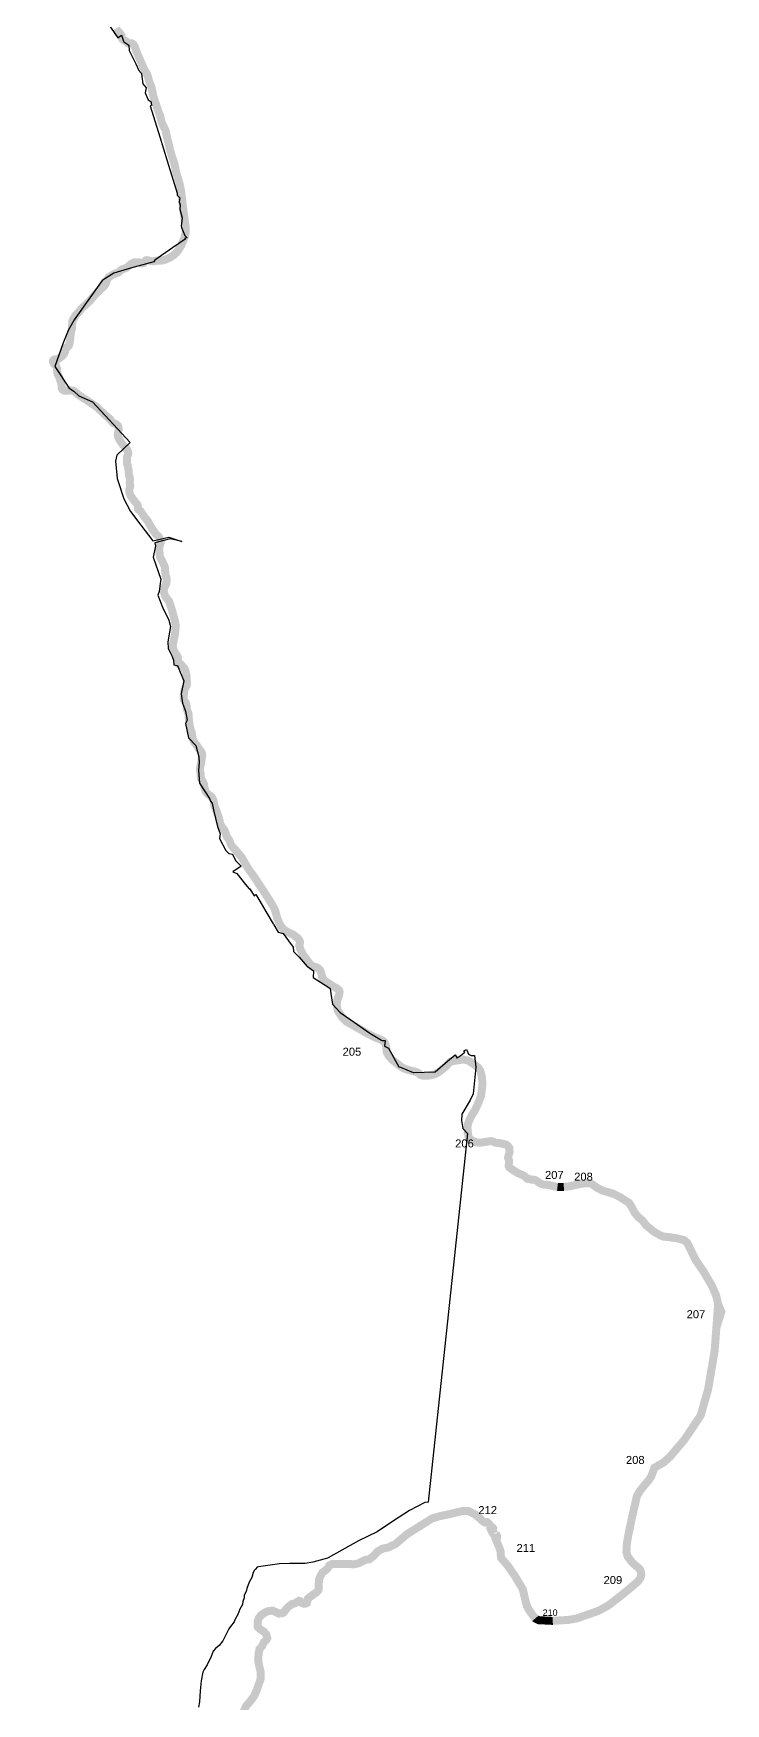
# Model space of a CAD drawing. Header units: metres. Extents: x 291186 to 378809, y 1824167 to 1998918.
# Drawn here: x 301213 to 305539, y 1942768 to 1953204 of the extents above; entities that cross this region are included whole.
import ezdxf

# ---------------------------------------------------------------- set-up
doc = ezdxf.new("R2010")
doc.units = ezdxf.units.M
for name, color, linetype in [('ARTIFICIALLY PROTECTED', 10, 'Continuous'), ('COASTLINE', 5, 'Continuous'), ('DISTRICT BOUNDRY', 86, 'Continuous')]:
    doc.layers.add(name, color=color, linetype=linetype)
doc.styles.get("Standard").update_dxf_attribs({"font": 'arial.ttf'})

msp = doc.modelspace()

# ---------------------------------------------------------------- linework, layer by layer
at = {"layer": 'ARTIFICIALLY PROTECTED', "const_width": 50, "flags": 128}
for points in [[(301417.5748676566, 1951240.102960302), (301415.7885762567, 1951238.053303957), (301412.8776109332, 1951229.987171644), (301410.4963943109, 1951214.251247308), (301404.9275910835, 1951202.681451649), (301399.6354091378, 1951195.012039262), (301390.9025131675, 1951186.945906949), (301378.9941564565, 1951177.292894932), (301365.7625647924, 1951169.359255686), (301357.2949221059, 1951167.507769486), (301348.9591481949, 1951167.904489412), (301345.1220699776, 1951167.24316299), (301338.7711484961, 1951163.144229936), (301335.3304344715, 1951157.854757469), (301336.1004268613, 1951151.444598665), (301339.4085142438, 1951143.113859856), (301351.0516176711, 1951130.684187994), (301357.0061749599, 1951121.824615829), (301360.5787577598, 1951112.303717242), (301362.0323457552, 1951090.293543895), (301364.0171981848, 1951078.392325753), (301368.3832672367, 1951069.760915), (301374.4696933008, 1951055.744363434), (301378.8357623527, 1951043.182198505), (301383.9248360696, 1951027.537766516), (301388.3704811067, 1951018.22870498), (301389.0055732548, 1951002.995419096), (301390.4879601782, 1950986.281172033), (301395.992344751, 1950977.818319794), (301408.694187714, 1950971.2597232), (301422.8784176002, 1950971.048265785), (301442.7777189533, 1950973.798730726), (301458.867225284, 1950972.317389912), (301469.8759944296, 1950968.085963792), (301471.3210758301, 1950966.780585422)], [(302875.6083292101, 1947506.915018148), (302875.5175641114, 1947500.925026827), (302879.4759009728, 1947486.739537111), (302898.0504516397, 1947447.667749493), (302912.9273715302, 1947429.389780541), (302923.7163593834, 1947413.533891136), (302941.1866985231, 1947390.891623362), (302951.993875173, 1947380.855178689), (302964.9594556867, 1947373.353185907), (302983.2482906737, 1947369.397375736), (302992.5291241416, 1947363.668664078), (303005.4954625219, 1947349.75575322), (303013.1385464289, 1947330.386709562), (303017.3962405676, 1947307.105893543), (303023.1287429645, 1947296.602875867), (303035.5486595801, 1947283.372171427), (303056.9765777146, 1947269.322591503), (303089.3700666028, 1947248.376538685), (303106.7039897679, 1947239.374223274), (303118.7146584598, 1947230.644486721), (303124.5835768312, 1947223.00620451), (303126.6305743158, 1947215.913080016), (303124.3099870156, 1947196.953663917), (303115.9901283016, 1947177.24864214), (303112.3053812559, 1947163.335731282), (303108.3478022612, 1947135.892203313), (303115.2580292383, 1947098.070558007), (303141.8129144159, 1947057.565263748), (303168.017665259, 1947031.027168337), (303230.9561205031, 1946994.885989735), (303292.9618142088, 1946959.403466794), (303351.1720262791, 1946929.872318851), (303381.1653518818, 1946918.548527509), (303396.4954759542, 1946910.554905728), (303406.0491413713, 1946901.89540189), (303412.0476549186, 1946892.125841531), (303417.3800037901, 1946875.473095548), (303421.6452765942, 1946838.704181683), (303430.3099645771, 1946820.941379179), (303457.1930059603, 1946789.633913022), (303490.7414834329, 1946763.433314275), (303511.4613894019, 1946747.251538431), (303528.5946427688, 1946736.911543224), (303555.0335743682, 1946728.029952154), (303597.0246849318, 1946717.149955639), (303611.909941354, 1946712.487262691), (303623.2408037728, 1946705.604077067), (303633.0165240818, 1946696.056224303), (303643.0150571492, 1946692.947762338), (303670.7863180999, 1946691.393531355), (303702.3355436789, 1946695.612429477), (303724.9972685165, 1946702.717322696), (303739.1095010829, 1946708.964997167), (303760.2160838107, 1946724.50768663), (303784.92895346, 1946744.468937543), (303792.6535289573, 1946750.708285377), (303810.6498274655, 1946771.802016713), (303822.2027447762, 1946780.23943332), (303837.0880011983, 1946783.792069748), (303863.971800448, 1946787.344706176), (303897.832518929, 1946792.760597529), (303898.9923510933, 1946793.233266856)], [(303985.374891852, 1946503.322895327), (303973.2372067238, 1946476.87434957), (303952.5504820509, 1946444.102626231), (303940.7755098484, 1946420.566694624), (303930.9997895394, 1946396.808675784), (303926.7784729938, 1946381.04389909), (303925.4453857759, 1946364.834947933), (303928.7845456862, 1946333.404099981), (303931.8948299057, 1946314.30877409), (303935.2271690171, 1946302.096633823), (303944.7808344343, 1946292.549160696), (303962.9991878344, 1946283.001687568), (303979.8844540166, 1946275.008065787), (304006.7674953997, 1946273.231747573), (304049.8696382895, 1946279.892845967), (304068.0879916896, 1946283.001687568), (304074.1975326828, 1946282.44646949)], [(304488.4705481452, 1945997.377576886), (304500.3961489587, 1945996.011909584), (304528.0674023019, 1945997.017604684)], [(304625.1420825397, 1946014.117234882), (304633.8428994971, 1946016.027619991), (304663.5908893874, 1946019.270902019), (304686.5782037055, 1946020.622279386), (304701.8688591856, 1946016.258446786), (304708.6106804112, 1946011.278358427), (304732.9926149931, 1945993.26776685), (304770.8215273423, 1945973.206271891), (304817.7039562142, 1945960.269231711), (304841.5992760378, 1945952.068376642), (304878.4842500425, 1945933.598962844), (304935.903713976, 1945897.095091055), (304952.6298638107, 1945869.986250685), (304970.4647993231, 1945835.814844008), (304994.9996312418, 1945806.840996952), (305019.5108719738, 1945787.151418156), (305044.4231628449, 1945754.834826873), (305089.5059164957, 1945718.237892374), (305133.7157963151, 1945692.239902982), (305142.8219935474, 1945689.269140964)], [(305492.3400075221, 1945265.274450612), (305512.4647066459, 1945215.980871301), (305481.5232581577, 1945119.741060407)], [(305152.2642502264, 1944275.854947661), (305150.6542668128, 1944274.427169058), (305094.4600652465, 1944242.263447174), (305073.6998228551, 1944186.252098802), (305058.6486471192, 1944164.187948651)], [(304069.7748921478, 1943879.694674347), (304061.8975092554, 1943889.787374608), (304051.1163379223, 1943901.874248547), (304047.8607544535, 1943902.76089107), (304043.000970439, 1943901.731570441), (304034.8856029594, 1943900.406702302), (304024.4111170256, 1943905.859044255), (304007.3075082348, 1943922.368939518), (303967.2496768915, 1943954.267687773), (303933.2783711599, 1943970.869304677), (303896.6648527579, 1943971.623460385)], [(304196.292911093, 1943603.254149683), (304177.8953636223, 1943629.980732673), (304151.1429603593, 1943660.972455818), (304136.823111345, 1943677.523116254), (304133.8270309092, 1943698.588519654), (304133.4731631399, 1943712.051218198), (304133.4731631399, 1943719.134167093), (304126.6789019936, 1943738.74221554), (304119.2948612319, 1943755.547658311), (304112.4381716842, 1943772.327086184)], [(304995.3086017122, 1943537.481544155), (304987.5410883659, 1943527.89359728), (304912.8081938708, 1943465.081979252), (304839.8347060913, 1943407.650107521), (304805.0319657632, 1943380.833509567), (304740.2690426232, 1943345.998625622), (304713.3103125012, 1943336.888892762)], [(304458.5866570405, 1943285.512148747), (304455.1948870206, 1943285.312212718), (304370.1904085995, 1943289.552356269), (304351.1021936018, 1943299.879257221), (304350.2484128681, 1943300.889694782)]]:
    msp.add_lwpolyline(points, dxfattribs=at)
at = {"layer": 'COASTLINE', "const_width": 50, "flags": 128}
msp.add_lwpolyline([(301730.464609799, 1953236.877867667), (301738.7155026593, 1953221.824529386), (301756.2502604536, 1953202.423596279), (301762.0039831133, 1953193.201851091), (301763.8827342293, 1953186.943546804), (301764.7179031401, 1953178.285941147), (301767.0142387116, 1953171.819216536), (301771.1885675325, 1953165.456512269), (301777.6167913996, 1953161.975247464), (301787.8032753653, 1953158.136744907), (301795.6517411006, 1953152.462700875), (301801.3296771077, 1953144.785695763), (301807.508562888, 1953141.614593809), (301813.8541793037, 1953141.113853539), (301826.7121427708, 1953141.94829411), (301834.0604165996, 1953139.444972396), (301840.2393023798, 1953133.603888395), (301846.7516494311, 1953120.920239853), (301858.8115794472, 1953087.300409036), (301888.5434410987, 1953018.639389122), (301907.9258774816, 1952975.361611017), (301922.1366326963, 1952952.261881509), (301929.9858562982, 1952931.400487584), (301937.5001028958, 1952901.526907705), (301943.5152895066, 1952886.726407194), (301950.8628054688, 1952869.703515825), (301955.705572565, 1952846.005099884), (301962.3854081184, 1952813.795238259), (301971.9163375398, 1952780.353456863), (301981.2676525947, 1952758.824282699), (301992.6364083398, 1952719.534583849), (302002.8274395046, 1952696.111404221), (302008.5053755117, 1952676.752231106), (302014.0165808831, 1952652.052334625), (302020.7047529683, 1952634.302060119), (302029.2216569789, 1952617.946948989), (302037.5710724875, 1952601.925538161), (302042.9261573548, 1952580.49848616), (302049.947790711, 1952547.572630486), (302057.6295258109, 1952519.701632051), (302065.1528668069, 1952483.921670728), (302073.3355516798, 1952455.88401196), (302081.5356674828, 1952428.246110209), (302093.8926811768, 1952392.031085695), (302098.7354482731, 1952368.499330086), (302104.5899671805, 1952340.380429152), (302119.4593084056, 1952289.565731726), (302128.1227011798, 1952259.959330485), (302135.4972798126, 1952221.758513834), (302138.3362478162, 1952199.561939067), (302142.8759331413, 1952164.06824396), (302146.3650857845, 1952132.186747277), (302152.550034497, 1952081.561867998), (302158.2310019701, 1952043.290353685), (302164.9191740553, 1951991.636280416), (302164.912530046, 1951958.409391876), (302158.167401473, 1951931.44340628), (302146.0163986578, 1951899.548325185), (302135.2236181535, 1951875.818528303), (302120.1136104902, 1951851.279463773), (302107.1619290127, 1951834.830430089), (302088.5169796598, 1951818.321722836), (302066.6969808002, 1951803.986299912), (302038.8697295105, 1951791.08617733), (302017.0140184867, 1951785.153801599), (302004.2916376313, 1951783.622546144), (301986.8705598157, 1951785.124766954), (301975.2918750432, 1951783.108518603), (301959.1015724646, 1951780.781727765), (301950.8188492103, 1951781.535305806), (301936.4277217626, 1951784.39093), (301927.6448066016, 1951787.140256033), (301921.5068456138, 1951787.669089389), (301916.7451702357, 1951786.928798618), (301914.4170042702, 1951785.342678186), (301910.8186540084, 1951779.73772796), (301907.3271629266, 1951775.190064809), (301901.1892019387, 1951769.690653471), (301893.9932592817, 1951767.364242269), (301886.1629823429, 1951768.315990455), (301879.602131834, 1951771.171235013), (301872.5938312115, 1951774.009983827), (301856.1159017335, 1951774.663981437), (301840.9471013571, 1951773.137414461), (301822.1769534209, 1951763.54086909), (301813.446444004, 1951755.361819526), (301803.7283627361, 1951746.257577773), (301794.4377304001, 1951739.482946487), (301779.377278598, 1951734.139317948), (301766.5529749978, 1951729.589101553), (301756.2423729649, 1951721.27106687), (301744.8548384231, 1951710.896423226), (301730.122414414, 1951706.098150541), (301708.2966378831, 1951696.610676342), (301690.5950653341, 1951685.110538453), (301684.0748895344, 1951680.874591587), (301676.6270454856, 1951670.606649227), (301671.9342599955, 1951660.573819174), (301667.5685082753, 1951646.358496196), (301658.9473414558, 1951629.58604), (301631.6971780538, 1951603.81730429), (301600.1610405169, 1951573.995597113), (301565.3848686239, 1951532.516964672), (301535.9528233853, 1951504.989805893), (301512.9739383207, 1951483.498149007), (301493.143208326, 1951458.57486977), (301476.9306831532, 1951443.55525426), (301471.4605711956, 1951432.974491869), (301466.7246484971, 1951423.813861673), (301458.9309035192, 1951413.928690151), (301456.2838186304, 1951406.3456673), (301455.5780618633, 1951388.887409354), (301454.4767450488, 1951361.644208978), (301448.8654203861, 1951338.01214941), (301445.6947472089, 1951317.338825161), (301443.3127727202, 1951297.636460838), (301441.0983423711, 1951279.319928182), (301439.4726630367, 1951267.541173363), (301435.5037160441, 1951255.243614931), (301432.3282553034, 1951250.086255893), (301426.5063246565, 1951244.532556566), (301419.3611590566, 1951242.152616647), (301415.7885762567, 1951238.053303957), (301412.8776109332, 1951229.987171644), (301410.4963943109, 1951214.251247308), (301404.9275910835, 1951202.681451649), (301399.6354091378, 1951195.012039262), (301390.9025131675, 1951186.945906949), (301378.9941564565, 1951177.292894932), (301365.7625647924, 1951169.359255686), (301357.2949221059, 1951167.507769486), (301348.9591481949, 1951167.904489412), (301345.1220699776, 1951167.24316299), (301338.7711484961, 1951163.144229936), (301335.3304344715, 1951157.854757469), (301336.1004268613, 1951151.444598665), (301339.4085142438, 1951143.113859856), (301351.0516176711, 1951130.684187994), (301357.0061749599, 1951121.824615829), (301360.5787577598, 1951112.303717242), (301362.0323457552, 1951090.293543895), (301364.0171981848, 1951078.392325753), (301368.3832672367, 1951069.760915), (301374.4696933008, 1951055.744363434), (301378.8357623527, 1951043.182198505), (301383.9248360696, 1951027.537766516), (301388.3704811067, 1951018.22870498), (301389.0055732548, 1951002.995419096), (301390.4879601782, 1950986.281172033), (301395.992344751, 1950977.818319794), (301408.694187714, 1950971.2597232), (301422.8784176002, 1950971.048265785), (301442.7777189533, 1950973.798730726), (301458.867225284, 1950972.317389912), (301469.8759944296, 1950968.085963792), (301480.8840057087, 1950958.142150375), (301493.1629591506, 1950947.140670247), (301516.4499238714, 1950931.484469532), (301542.7009045726, 1950914.558765054), (301573.3103756603, 1950894.342373191), (301604.0070013983, 1950874.243288941), (301636.821106208, 1950843.565639394), (301667.0940845585, 1950815.638075151), (301690.8471371924, 1950795.000666639), (301706.9366435231, 1950774.054993456), (301714.9813966886, 1950768.131148744), (301731.0709030192, 1950761.57255215), (301741.2323773896, 1950753.532614741), (301745.0429302785, 1950743.377343909), (301745.4665776661, 1950723.912631905), (301742.9337877387, 1950713.866696325), (301740.6048639067, 1950697.364286314), (301741.3551517667, 1950687.725700476), (301745.4703669988, 1950676.57957892), (301753.3044332701, 1950661.983702371), (301767.2688818641, 1950640.287488238), (301782.6702453899, 1950623.170447069), (301793.424371383, 1950611.09573514), (301801.9223287304, 1950598.224925906), (301805.6669472316, 1950585.268698506), (301805.5343205897, 1950576.511248504), (301801.683600775, 1950566.16160389), (301798.4975299029, 1950556.740549648), (301797.4350010345, 1950538.959904239), (301797.1697477507, 1950526.014686291), (301798.8961676951, 1950514.4707059), (301802.6135030015, 1950505.713255898), (301803.2773940776, 1950497.751903202), (301805.136440664, 1950486.075050108), (301807.7920049683, 1950479.308033189), (301809.3948926692, 1950467.832007694), (301809.6609038197, 1950451.643936533), (301810.8553014633, 1950442.223261928), (301814.1747568439, 1950434.792640769), (301815.9011767884, 1950424.84085499), (301816.0383506294, 1950410.853535418), (301815.5070861952, 1950395.726927332), (301817.6313860654, 1950386.438745793), (301818.2952771416, 1950376.752325782), (301816.7022417056, 1950370.11780193), (301813.3873335242, 1950356.244752882), (301811.6609135797, 1950344.700772491), (301812.4581891642, 1950339.260584415), (301815.2463801106, 1950328.910939801), (301818.698462133, 1950318.163056716), (301826.6712179785, 1950307.347218734), (301835.5670552517, 1950294.741775269), (301844.4621346584, 1950283.197794878), (301850.3045277014, 1950275.634301016), (301859.0669804662, 1950264.488559096), (301863.9794712827, 1950257.721162541), (301865.9847861085, 1950250.629176955), (301866.1174127504, 1950243.331048863), (301865.9847861085, 1950235.767934638), (301868.2417126207, 1950230.19487386), (301878.0666942539, 1950223.560350007), (301884.4395938645, 1950217.72192346), (301887.891675887, 1950212.281735385), (301899.4046452506, 1950194.138273485), (301910.2078135891, 1950177.726480742), (301920.5640596564, 1950166.845724955), (301927.998730269, 1950157.690036481), (301933.5978481573, 1950147.011247202), (301942.8915653563, 1950130.425317206), (301952.7165469895, 1950113.573641805), (301966.1444260836, 1950094.146893431), (301974.0266852609, 1950081.32981542), (301983.594301854, 1950072.015816812), (301995.6860632373, 1950060.377485914), (302000.7652846894, 1950052.555080102), (302006.0946020949, 1950040.987941897), (302008.7759338611, 1950032.783621973), (302008.9419066301, 1950022.048646522), (302006.8608051519, 1950013.643499), (302001.9079041248, 1950002.116465126), (301999.8649392574, 1949993.476459854), (301998.8653133106, 1949985.653674405), (302000.1157930773, 1949969.472816333), (302002.0841879559, 1949953.389151836), (302002.8565812786, 1949942.121954746), (302004.3621192182, 1949933.160984564), (302007.526211961, 1949926.66996323), (302014.8873177819, 1949914.107124168), (302017.4428954437, 1949906.5689808), (302026.4611381696, 1949889.798843946), (302030.5267031354, 1949880.137563187), (302033.3573346071, 1949873.729682201), (302035.5225592697, 1949864.326091229), (302035.9982762724, 1949848.928210457), (302038.3056185123, 1949826.952651264), (302040.5184154041, 1949814.593357237), (302043.7658734647, 1949806.521150743), (302045.8553114748, 1949796.988103795), (302045.1891467991, 1949783.673499734), (302044.6048317082, 1949772.085481533), (302041.6074696008, 1949760.434823344), (302036.5274902821, 1949752.94535856), (302030.607036987, 1949740.751440835), (302028.7632397155, 1949733.704581955), (302027.4429442442, 1949725.106629209), (302027.9423782844, 1949716.784622035), (302033.1928775712, 1949699.847908105), (302035.867046096, 1949691.221751842), (302042.857191501, 1949679.32856648), (302052.7771505634, 1949666.349036447), (302061.4029964088, 1949655.811466148), (302065.2566945208, 1949645.042473969), (302075.6728120436, 1949613.884964147), (302081.9822819061, 1949590.241289447), (302091.5319269507, 1949555.655590286), (302097.7941780487, 1949530.490639346), (302101.2705118, 1949512.438174352), (302102.0693031175, 1949492.998518343), (302097.5830686031, 1949447.852214659), (302092.1855615035, 1949420.629993762), (302086.6044816184, 1949394.888624399), (302083.6266878251, 1949381.154277016), (302085.182507312, 1949368.806462945), (302088.1049214637, 1949354.199097281), (302096.6035697376, 1949336.575837716), (302109.443213616, 1949318.458717352), (302114.5424959924, 1949309.699672086), (302116.1524796124, 1949303.620107856), (302116.4808440337, 1949291.684839334), (302115.6572010607, 1949278.971546633), (302117.0465243283, 1949267.408889433), (302120.0959162869, 1949264.831032196), (302124.9126207396, 1949263.639916663), (302131.3289736921, 1949263.273650782), (302137.3656404778, 1949260.071717704), (302141.04373952, 1949255.927812192), (302144.6630649592, 1949249.692572787), (302147.9202278943, 1949245.79151284), (302150.4272503597, 1949244.037972804), (302154.4378800113, 1949240.44699311), (302157.9143937807, 1949235.010047313), (302163.0480016046, 1949222.964741827), (302165.1374396146, 1949214.530741947), (302166.2234623453, 1949206.597861972), (302167.3216109403, 1949203.549382541), (302169.911240857, 1949196.785402713), (302170.4963138145, 1949190.772723108), (302169.159437264, 1949181.002783112), (302170.1643682764, 1949176.293015264), (302171.7520986469, 1949168.610315607), (302171.9195871489, 1949161.762815794), (302172.1696831022, 1949154.164015758), (302173.1761298477, 1949145.764183143), (302172.8419107102, 1949138.91668333), (302171.5891573439, 1949131.568063611), (302166.3250164596, 1949122.298863886), (302162.146898306, 1949113.781344021), (302158.8009175971, 1949105.750138247), (302155.7929453584, 1949097.399658351), (302154.4196912147, 1949077.051153057), (302151.8800804887, 1949059.147505489), (302152.0134649971, 1949047.657053815), (302155.4897987483, 1949037.235657942), (302163.243531168, 1949026.146102194), (302167.1268392433, 1949019.70215576), (302169.8013502109, 1949011.685376165), (302170.4690306197, 1948999.866159461), (302171.1374688949, 1948986.638871748), (302173.5436951125, 1948976.751624139), (302178.0893785308, 1948964.326128276), (302181.4315699072, 1948958.714724232), (302182.3675350658, 1948950.697944637), (302183.9757278324, 1948926.564845141), (302186.9170078168, 1948900.644797614), (302189.055707151, 1948883.943837822), (302196.7412315835, 1948851.443174796), (302201.7219303873, 1948840.411323764), (302203.7408868105, 1948829.783405747), (302205.3551425093, 1948812.350507183), (302207.5089991739, 1948802.126142545), (302211.5476698869, 1948790.55596725), (302216.1244258328, 1948779.793278349), (302222.5859958269, 1948769.434142828), (302232.6822936761, 1948757.729576285), (302238.4822461937, 1948749.617887617), (302245.4826592873, 1948737.240605563), (302254.6414762448, 1948726.058418559), (302263.9298883781, 1948713.277583126), (302267.4425997226, 1948703.686072189), (302268.1155851971, 1948687.272876706), (302262.5854331623, 1948656.331000298), (302258.0624857398, 1948631.576815827), (302254.2689001378, 1948610.814443634), (302254.6164666495, 1948594.706539072), (302258.0624857398, 1948577.701490609), (302258.8991703836, 1948563.90436882), (302259.9798880485, 1948551.889259789), (302264.7082172995, 1948540.279602319), (302274.1792752654, 1948525.746745395), (302278.9068466498, 1948515.621845467), (302280.7984814968, 1948501.986828375), (302283.3646175513, 1948487.676817954), (302287.5525879698, 1948473.36718717), (302291.5382080259, 1948464.972289828), (302296.7985595776, 1948457.697699185), (302306.8061870433, 1948448.292969304), (302318.4523219366, 1948440.731753261), (302326.018103458, 1948434.784750734), (302332.7335587381, 1948425.269546692), (302336.9071296926, 1948416.652562118), (302339.7119937025, 1948405.86291904), (302341.752928255, 1948392.779513482), (302344.9897761843, 1948375.745233025), (302349.8355747465, 1948364.955589947), (302353.6605270994, 1948356.119934869), (302356.4737276411, 1948348.101636729), (302361.4044072542, 1948334.168605147), (302368.8944021232, 1948314.660614606), (302376.124448774, 1948287.10205684), (302378.844431733, 1948273.50879974), (302382.6701419524, 1948262.124266592), (302394.7512922312, 1948242.269668115), (302406.6528281434, 1948226.552725594), (302411.4978688392, 1948215.932779939), (302416.3641297978, 1948201.625806609), (302418.7635352167, 1948193.686852454), (302422.7696176691, 1948182.795087214), (302430.1807944193, 1948174.003469946), (302438.0815529449, 1948162.407859019), (302441.8132877153, 1948152.870636072), (302444.4787042845, 1948142.640197254), (302447.4700034595, 1948134.930163783), (302451.0425862595, 1948128.855983099), (302458.2930953064, 1948121.076855823), (302467.0366014081, 1948111.59240232), (302477.3405546852, 1948100.953474851), (302486.990469151, 1948088.538608804), (302508.5419195291, 1948064.045234466), (302518.8314733422, 1948051.044209983), (302527.9122300476, 1948033.209276584), (302548.2942923772, 1947998.03977042), (302563.5804601913, 1947974.578627162), (302594.4551845628, 1947932.607557177), (302620.1150293742, 1947892.232857802), (302650.7108588644, 1947847.143455308), (302687.9918289738, 1947788.559880786), (302710.1321416421, 1947752.200214844), (302725.145477507, 1947721.100789375), (302730.3611149336, 1947700.28647035), (302737.8677828661, 1947672.324359205), (302744.5551970847, 1947658.957365336), (302750.0360877952, 1947643.473899134), (302764.3673437874, 1947619.740177018), (302779.789927576, 1947603.508447683), (302804.6305186736, 1947588.231883262), (302834.2949302043, 1947574.105237171), (302854.9035946251, 1947559.64678896), (302869.0984346427, 1947547.779738083), (302875.7858488614, 1947537.685968331), (302879.0613479835, 1947528.138115567), (302879.2030690237, 1947518.793747856), (302875.653980086, 1947509.927721875), (302875.5175641114, 1947500.925026827), (302879.4759009728, 1947486.739537111), (302898.0504516397, 1947447.667749493), (302912.9273715302, 1947429.389780541), (302923.7163593834, 1947413.533891136), (302941.1866985231, 1947390.891623362), (302951.993875173, 1947380.855178689), (302964.9594556867, 1947373.353185907), (302983.2482906737, 1947369.397375736), (302992.5291241416, 1947363.668664078), (303005.4954625219, 1947349.75575322), (303013.1385464289, 1947330.386709562), (303017.3962405676, 1947307.105893543), (303023.1287429645, 1947296.602875867), (303035.5486595801, 1947283.372171427), (303056.9765777146, 1947269.322591503), (303089.3700666028, 1947248.376538685), (303106.7039897679, 1947239.374223274), (303118.7146584598, 1947230.644486721), (303124.5835768312, 1947223.00620451), (303126.6305743158, 1947215.913080016), (303124.3099870156, 1947196.953663917), (303115.9901283016, 1947177.24864214), (303112.3053812559, 1947163.335731282), (303108.3478022612, 1947135.892203313), (303115.2580292383, 1947098.070558007), (303141.8129144159, 1947057.565263748), (303168.017665259, 1947031.027168337), (303230.9561205031, 1946994.885989735), (303292.9618142088, 1946959.403466794), (303351.1720262791, 1946929.872318851), (303381.1653518818, 1946918.548527509), (303396.4954759542, 1946910.554905728), (303406.0491413713, 1946901.89540189), (303412.0476549186, 1946892.125841531), (303417.3800037901, 1946875.473095548), (303421.6452765942, 1946838.704181683), (303430.3099645771, 1946820.941379179), (303457.1930059603, 1946789.633913022), (303490.7414834329, 1946763.433314275), (303511.4613894019, 1946747.251538431), (303528.5946427688, 1946736.911543224), (303555.0335743682, 1946728.029952154), (303597.0246849318, 1946717.149955639), (303611.909941354, 1946712.487262691), (303623.2408037728, 1946705.604077067), (303633.0165240818, 1946696.056224303), (303643.0150571492, 1946692.947762338), (303670.7863180999, 1946691.393531355), (303702.3355436789, 1946695.612429477), (303724.9972685165, 1946702.717322696), (303739.1095010829, 1946708.964997167), (303760.2160838107, 1946724.50768663), (303792.6535289573, 1946750.708285377), (303810.6498274655, 1946771.802016713), (303822.2027447762, 1946780.23943332), (303837.0880011983, 1946783.792069748), (303863.971800448, 1946787.344706176), (303897.832518929, 1946792.760597529), (303911.8295557836, 1946790.984279315), (303933.6023031871, 1946784.766975748), (303951.5986016953, 1946771.888953424), (303972.9272393149, 1946759.454725927), (303996.5400866417, 1946738.476404023), (304006.7599167345, 1946720.269047421), (304013.6474077158, 1946696.288941351), (304017.660310967, 1946669.534832889), (304018.3272335092, 1946624.239287887), (304015.4503721793, 1946602.325542159), (304010.5621330916, 1946565.911588227), (303998.7871608891, 1946534.604122069), (303985.374891852, 1946503.322895327), (303973.2372067238, 1946476.87434957), (303952.5504820509, 1946444.102626231), (303940.7755098484, 1946420.566694624), (303930.9997895394, 1946396.808675784), (303926.7784729938, 1946381.04389909), (303925.4453857759, 1946364.834947933), (303928.7845456862, 1946333.404099981), (303931.8948299057, 1946314.30877409), (303935.2271690171, 1946302.096633823), (303944.7808344343, 1946292.549160696), (303962.9991878344, 1946283.001687568), (303979.8844540166, 1946275.008065787), (304006.7674953997, 1946273.231747573), (304049.8696382895, 1946279.892845967), (304068.0879916896, 1946283.001687568), (304080.307073676, 1946281.891251412), (304101.858524054, 1946272.787952747), (304127.4084782194, 1946270.345372839), (304148.2930060552, 1946265.682679891), (304168.288556457, 1946260.797899712), (304177.6201669822, 1946254.136421683), (304187.7263170962, 1946240.026099952), (304188.3924817719, 1946226.259728703), (304188.8365915557, 1946215.157644957), (304183.2829456587, 1946194.730175314), (304179.7277937889, 1946180.297922008), (304180.1165793164, 1946176.057764253), (304182.8251942775, 1946170.206430073), (304184.5728344847, 1946164.442412239), (304184.7479016521, 1946157.542902254), (304184.4856798343, 1946146.626081018), (304184.2743095331, 1946137.826310607), (304183.1745707456, 1946131.556418376), (304183.6982565146, 1946127.277158084), (304187.8930477318, 1946118.630941516), (304194.0977009739, 1946112.95424003), (304203.1860363444, 1946107.190222196), (304212.2137423931, 1946102.158522771), (304217.4574208812, 1946097.180352064), (304224.44798171, 1946093.774255245), (304230.1281913166, 1946090.018893037), (304238.517773751, 1946084.254875204), (304253.897917014, 1946077.617693897), (304273.297784327, 1946069.23342637), (304288.6226033338, 1946059.41793002), (304293.8655239554, 1946054.701708355), (304298.3225369903, 1946048.763057827), (304300.6817754834, 1946047.190983939), (304312.3923290313, 1946045.968555076), (304328.2090034129, 1946042.300509215), (304343.016199583, 1946040.973680372), (304350.3568947464, 1946038.703075704), (304359.8817612356, 1946033.724904997), (304372.028845902, 1946023.943575913), (304383.0398886472, 1946017.655659996), (304388.9823200716, 1946015.734320718), (304401.956744874, 1946011.687792432), (304415.4785584605, 1946010.877060613), (304435.7615100614, 1946008.714833177), (304453.880694023, 1946003.579646486), (304474.433943163, 1945998.984987091), (304500.3961489587, 1945996.011909584), (304530.1441388489, 1945997.093082428), (304565.4220140629, 1946000.621941665), (304598.1451266519, 1946008.189678567), (304633.8428994971, 1946016.027619991), (304663.5908893874, 1946019.270902019), (304686.5782037055, 1946020.622279386), (304701.8688591856, 1946016.258446786), (304732.9926149931, 1945993.26776685), (304770.8215273423, 1945973.206271891), (304817.7039562142, 1945960.269231711), (304841.5992760378, 1945952.068376642), (304878.4842500425, 1945933.598962844), (304935.903713976, 1945897.095091055), (304952.6298638107, 1945869.986250685), (304970.4647993231, 1945835.814844008), (304994.9996312418, 1945806.840996952), (305019.5108719738, 1945787.151418156), (305044.4231628449, 1945754.834826873), (305089.5059164957, 1945718.237892374), (305133.7157963151, 1945692.239902982), (305151.9281907798, 1945686.298378946), (305184.2717047789, 1945683.322521282), (305231.1002060854, 1945676.259954975), (305279.7924109706, 1945664.010020341), (305299.1135911056, 1945648.040263628), (305349.7716464321, 1945543.848279365), (305405.2912660697, 1945461.737857375), (305455.6102979453, 1945375.015115061), (305479.3539103874, 1945319.328580871), (305492.3400075221, 1945265.274450612), (305470.7065087933, 1944974.207670202), (305429.5646336756, 1944731.081306744), (305383.056346596, 1944568.401156055), (305281.0961378691, 1944416.447119768), (305190.0710715831, 1944309.383100885), (305150.6542668128, 1944274.427169058), (305094.4600652465, 1944242.263447174), (305073.6998228551, 1944186.252098802), (305058.6486471192, 1944164.187948651), (305029.0653017098, 1944129.445829545), (305001.345659879, 1944094.163571892), (304984.4307805681, 1944064.354038778), (304949.1855508694, 1943908.569928293), (304927.7411641264, 1943804.037832176), (304922.1028710203, 1943766.737698433), (304919.3191112475, 1943714.0487117), (304927.7411641264, 1943686.409924074), (304956.0034032026, 1943649.762033108), (304986.6719430992, 1943622.724531791), (305001.6995276482, 1943609.506424288), (305008.4193813102, 1943596.41349573), (305010.2793255457, 1943588.436276506), (305012.1895385431, 1943577.173716032), (305010.0614942395, 1943563.159682262), (305004.7497616009, 1943549.1353818), (304987.5410883659, 1943527.89359728), (304912.8081938708, 1943465.081979252), (304839.8347060913, 1943407.650107521), (304805.0319657632, 1943380.833509567), (304740.2690426232, 1943345.998625622), (304656.9904583999, 1943317.857624476), (304612.1674779625, 1943301.102384101), (304556.3859071629, 1943291.277160424), (304455.1948870206, 1943285.312212718), (304370.1904085995, 1943289.552356269), (304351.1021936018, 1943299.879257221), (304334.4057134534, 1943319.639308031), (304309.8005446608, 1943354.768260972), (304298.8161521123, 1943376.723886122), (304289.5892716203, 1943405.266234293), (304279.9744191141, 1943447.719642007), (304271.6939133414, 1943482.69616086), (304222.695023057, 1943564.899133199), (304177.8953636223, 1943629.980732673), (304151.1429603593, 1943660.972455818), (304136.823111345, 1943677.523116254), (304133.8270309092, 1943698.588519654), (304133.4731631399, 1943712.051218198), (304133.4731631399, 1943719.134167093), (304126.6789019936, 1943738.74221554), (304119.2948612319, 1943755.547658311), (304102.6158937634, 1943796.363788267), (304106.4612568439, 1943801.377904604), (304110.5897141406, 1943805.95379533), (304111.3210408585, 1943813.913195453), (304107.9239102872, 1943820.252179929), (304104.550370899, 1943821.434369962), (304096.1283180164, 1943818.183347375), (304090.2305218847, 1943823.645880624), (304079.614488841, 1943841.042418408), (304075.1793461488, 1943850.62223418), (304078.2697913246, 1943851.366198595), (304086.3851588042, 1943857.256766164), (304086.6918442035, 1943863.453072534), (304083.8844932438, 1943867.437868242), (304075.0142078557, 1943872.981931837), (304061.8975092554, 1943889.787374608), (304051.1163379223, 1943901.874248547), (304047.8607544535, 1943902.76089107), (304043.000970439, 1943901.731570441), (304034.8856029594, 1943900.406702302), (304024.4111170256, 1943905.859044255), (304007.3075082348, 1943922.368939518), (303967.2496768915, 1943954.267687773), (303933.2783711599, 1943970.869304677), (303896.6648527579, 1943971.623460385), (303864.1797916525, 1943964.836059), (303814.3552099103, 1943952.382298499), (303748.2763020219, 1943938.420226579), (303704.7269753673, 1943925.48747529), (303640.5589534277, 1943884.732493096), (303580.1419298285, 1943847.381402887), (303551.8325083823, 1943829.638361125), (303475.7745294356, 1943765.270152188), (303432.7206176565, 1943744.887565444), (303396.1070992546, 1943736.591852638), (303365.5093329111, 1943720.357122298), (303336.4449935639, 1943688.285122055), (303311.1552437404, 1943669.798115879), (303292.2822961108, 1943667.912726605), (303265.0816603386, 1943655.458966104), (303247.3410895662, 1943646.02182844), (303219.243988783, 1943639.071366362), (303149.390491371, 1943641.333833489), (303108.2238743537, 1943641.710911344), (303079.5369939552, 1943640.202599925), (303063.6837179483, 1943632.283964976), (303051.5814402783, 1943613.409689651), (303033.4634105572, 1943596.808072747), (303018.3650524513, 1943585.495737105), (303008.9285786384, 1943568.883928907), (302998.737186917, 1943545.117832764), (302996.8498921552, 1943522.095701036), (302996.0477918805, 1943501.886366279), (302997.1801687376, 1943492.39827215), (302995.6703329281, 1943479.485903447), (302989.5838073166, 1943470.751965028), (302977.7882150495, 1943460.112254747), (302964.1289192037, 1943451.765585476), (302942.0711616584, 1943434.674786491), (302929.1667837174, 1943424.422345358), (302924.9911440545, 1943406.944277224), (302921.9478812487, 1943396.691836092), (302914.3515198277, 1943393.654830667), (302899.1352058024, 1943393.654830667), (302889.2504994803, 1943398.210338806), (302880.8992201546, 1943408.462779937), (302872.5479408288, 1943410.368551797), (302862.6632345104, 1943404.294540948), (302848.6028885254, 1943395.17333338), (302828.0785579765, 1943389.863669533), (302815.1741800354, 1943380.36538411), (302801.8687519589, 1943368.594440266), (302789.3182417834, 1943354.163568852), (302774.880436846, 1943336.308422863), (302763.1084357621, 1943332.129992581), (302747.1372038321, 1943330.998759016), (302727.3913823747, 1943340.486853146), (302709.5328556792, 1943348.843713711), (302683.535370321, 1943346.897176677), (302664.167007816, 1943339.681740969), (302637.1786927068, 1943322.21386413), (302620.4761340552, 1943300.190479153), (302613.9885583044, 1943278.778571778), (302613.9885583044, 1943256.755186801), (302616.2769032055, 1943245.738398665), (302629.5587400989, 1943233.590376965), (302651.6164976442, 1943220.300930408), (302668.3190562957, 1943200.550203854), (302674.783040856, 1943177.650367647), (302669.8288921052, 1943167.775004369), (302654.6361692631, 1943153.721210809), (302642.0856590913, 1943127.142317695), (302626.5154772968, 1943110.428596565), (302621.5613285424, 1943087.640864584), (302617.7631478318, 1943037.387596966), (302623.8496734434, 1943005.865926567), (302634.088247531, 1942964.091815035), (302634.4657064834, 1942926.720342239), (302621.1602784069, 1942887.229080421), (302610.52065418, 1942856.461565732), (302592.6385363014, 1942815.696392243), (302570.604369943, 1942785.703415849), (302542.4836779767, 1942753.040320591), (302524.9790190504, 1942714.150345084)], dxfattribs=at)
at = {"layer": 'DISTRICT BOUNDRY'}
msp.add_polyline3d([(301653.8409192276, 1953304.448187509, 0), (301739.927891224, 1953177.11829541, 0), (301763.3924452335, 1953192.881171304, 0), (301777.0059307168, 1953155.764625993, 0), (301778.3290124614, 1953152.156885117, 0), (301808.7928760854, 1953131.897544293, 0), (301811.6751754459, 1953097.863258949, 0), (301853.4492047175, 1953015.03923366, 0), (301854.011486023, 1953013.69036618, 0), (301871.2524231531, 1952972.327003246, 0), (301887.8819334469, 1952953.590391701, 0), (301890.3852098456, 1952935.08152485, 0), (301896.5013931009, 1952889.858952813, 0), (301917.7034571958, 1952864.099295705, 0), (301910.9682913037, 1952832.952542823, 0), (301930.520054331, 1952789.902487431, 0), (301949.9945616908, 1952776.166278467, 0), (301948.68671254, 1952765.49198572, 0), (301949.9303180556, 1952763.37771, 0), (301954.2829829339, 1952755.977302632, 0), (301942.7144492528, 1952752.60738062, 0), (302002.4308630958, 1952557.767788607, 0), (302048.5155480171, 1952408.863535865, 0), (302111.6871478668, 1952207.061452914, 0), (302112.3693813469, 1952198.192166078, 0), (302112.7132200628, 1952193.721454819, 0), (302127.923976873, 1952176.240603246, 0), (302123.4166345857, 1952152.099018795, 0), (302130.8036018896, 1952133.216661892, 0), (302128.743466962, 1952106.6032164, 0), (302143.1187093073, 1952052.172397934, 0), (302135.7264235924, 1951999.561361714, 0), (302139.7619938839, 1951992.259726116, 0), (302159.9802558835, 1951941.168792878, 0), (302173.3427026787, 1951927.628861533, 0), (302159.7612736239, 1951925.697838262, 0), (302161.9448974742, 1951918.806545017, 0), (302082.3699478798, 1951863.672842677, 0), (301973.0684401641, 1951787.95511558, 0), (301964.9020527451, 1951777.461881085, 0), (301819.2712962431, 1951738.100071068, 0), (301716.0145128536, 1951705.324565094, 0), (301642.9101120797, 1951660.257495667, 0), (301468.4921372731, 1951414.238954179, 0), (301430.1964130403, 1951348.466866707, 0), (301397.4111001786, 1951263.839642382, 0), (301347.9805519193, 1951122.994676941, 0), (301435.7852772755, 1950987.764307227, 0), (301466.5390552758, 1950969.12161763, 0), (301497.4904856224, 1950940.736485503, 0), (301582.8226351288, 1950902.161976439, 0), (301816.9280079628, 1950647.723508376, 0), (301735.593451774, 1950568.127404822, 0), (301725.6323083274, 1950531.274965056, 0), (301736.2592666877, 1950422.253764292, 0), (301777.7528866981, 1950296.685865016, 0), (301819.3117204445, 1950216.754180974, 0), (301885.343301092, 1950131.907918093, 0), (301959.5170150734, 1950033.679401029, 0), (302058.9369984084, 1950057.054166479, 0), (302140.2193714858, 1950030.391169204, 0), (302067.0817011864, 1950045.98140758, 0), (301971.7405661716, 1950021.979703375, 0), (301977.2504296514, 1950003.138647685, 0), (301961.1191634962, 1949932.562364247, 0), (302009.5883020476, 1949794.201722567, 0), (302005.7617611896, 1949767.962124868, 0), (302003.3795146329, 1949750.217997045, 0), (301998.9861883451, 1949717.494714401, 0), (301991.6687957129, 1949695.341432534, 0), (302019.8289344658, 1949620.192308861, 0), (302059.0536978692, 1949538.556013312, 0), (302070.3612761894, 1949498.270673702, 0), (302064.6080925245, 1949464.109521158, 0), (302054.1956126126, 1949402.279020272, 0), (302055.0110773387, 1949360.964673598, 0), (302081.4593825978, 1949311.831721966, 0), (302089.2924045512, 1949287.185791565, 0), (302091.8741656545, 1949258.559137437, 0), (302109.6672503136, 1949255.203559333, 0), (302113.1416418905, 1949254.54844501, 0), (302129.6945738044, 1949214.199973046, 0), (302153.8017634922, 1949158.163199795, 0), (302137.6584103641, 1949077.191864446, 0), (302144.8617466561, 1949019.625491296, 0), (302164.3144642249, 1948969.421163447, 0), (302173.2686581896, 1948913.566633998, 0), (302164.2063324659, 1948893.168310417, 0), (302182.4361623693, 1948802.541099007, 0), (302228.1193391556, 1948755.48599728, 0), (302247.5407316433, 1948683.329982542, 0), (302248.366140073, 1948648.947811068, 0), (302245.0932698235, 1948601.328544377, 0), (302252.2618327606, 1948518.92262091, 0), (302314.5956505761, 1948423.076386664, 0), (302319.8912676743, 1948406.222825219, 0), (302329.55863162, 1948395.054630762, 0), (302338.4069513789, 1948352.136990344, 0), (302364.2067218699, 1948249.845514604, 0), (302380.3220756213, 1948203.874153321, 0), (302377.1351107678, 1948173.255434097, 0), (302415.6360067516, 1948098.935052309, 0), (302434.2675161144, 1948080.413912064, 0), (302457.5631428873, 1948075.73317751, 0), (302475.896488985, 1948037.015954693, 0), (302512.5182653703, 1948001.447505395, 0), (302459.4736116832, 1947964.904402695, 0), (302485.5901369253, 1947954.539075822, 0), (302538.349354716, 1947886.79102067, 0), (302561.4497211588, 1947858.871810731, 0), (302565.4663870393, 1947858.725364855, 0), (302592.8664765717, 1947815.331028981, 0), (302603.3233632954, 1947823.621810018, 0), (302621.842155794, 1947792.874360786, 0), (302671.9691634451, 1947706.847278269, 0), (302711.6691408503, 1947641.533649029, 0), (302713.8283784345, 1947637.981106515, 0), (302715.9374152967, 1947634.511532566, 0), (302743.620431684, 1947588.968472706, 0), (302775.0307587211, 1947580.686650062, 0), (302808.4744536579, 1947534.619528368, 0), (302836.5779898067, 1947495.530929342, 0), (302839.6032982295, 1947468.765238107, 0), (302874.3768362221, 1947431.542091627, 0), (302924.4911557568, 1947374.193446455, 0), (302925.3184689522, 1947373.24682457, 0), (302963.0728307944, 1947347.263619077, 0), (302961.3594755131, 1947305.601691908, 0), (303060.2000139962, 1947242.114470693, 0), (303067.9292154734, 1947237.150557373, 0), (303072.3159314747, 1947205.183253658, 0), (303081.5233625367, 1947138.086761604, 0), (303128.2328892605, 1947088.183454991, 0), (303130.1401878352, 1947086.835695571, 0), (303196.6140352006, 1947039.864343542, 0), (303315.4601415114, 1946956.573699749, 0), (303387.5993876501, 1946913.913013601, 0), (303392.4201838991, 1946911.062540112, 0), (303411.1062101717, 1946910.931221565, 0), (303408.3769669171, 1946875.487297312, 0), (303432.5836787001, 1946863.64314403, 0), (303497.7131511756, 1946747.79192195, 0), (303506.4190968095, 1946745.259980258, 0), (303587.4540620432, 1946712.534281984, 0), (303591.3200911045, 1946712.44727394, 0), (303719.4976172023, 1946715.628246684, 0), (303723.9875532957, 1946715.966717668, 0), (303800.6212984234, 1946782.346498383, 0), (303848.7860255337, 1946823.045141948, 0), (303861.7431970615, 1946801.531679092, 0), (303867.8778564081, 1946806.536175655, 0), (303875.5138513944, 1946812.681291669, 0), (303883.3550230694, 1946818.887933005, 0), (303894.2761890722, 1946827.346746209, 0), (303898.7755327719, 1946830.765948656, 0), (303909.969514752, 1946838.887592855, 0), (303903.896438522, 1946846.586349857, 0), (303914.7544855508, 1946854.07478632, 0), (303919.073083099, 1946856.430989244, 0), (303932.3338016784, 1946826.992161262, 0), (303948.0785342974, 1946817.845980777, 0), (303969.599726791, 1946818.563955094, 0), (303977.9990178479, 1946744.859182572, 0), (303960.7585454374, 1946579.285295174, 0), (303942.1490602237, 1946538.016414215, 0), (303890.1137873499, 1946451.399678658, 0), (303888.1285730784, 1946412.056889965, 0), (303896.6923519124, 1946362.080748352, 0), (303925.6332283635, 1946329.867511011, 0), (303772.1903649114, 1944884.909420453, 0), (303680.9106994028, 1944026.915890245, 0), (303659.369480575, 1944024.8239145, 0), (303564.0946100815, 1943975.019893352, 0), (303462.9148974586, 1943911.268548335, 0), (303361.3091865979, 1943842.235830292, 0), (303245.5568072216, 1943784.743188549, 0), (303055.1789821286, 1943678.714944832, 0), (303051.7316096156, 1943676.206465341, 0), (302959.4931629002, 1943651.676133507, 0), (302910.8555596309, 1943644.455932796, 0), (302814.6178105827, 1943643.9566879, 0), (302750.8699123341, 1943641.308669424, 0), (302619.3098420467, 1943622.888366234, 0), (302611.0410603367, 1943621.715148638, 0), (302600.4691668723, 1943609.207793616, 0), (302595.3247911094, 1943602.943852515, 0), (302587.3023097257, 1943586.707493615, 0), (302578.9396909702, 1943556.104341203, 0), (302561.910451645, 1943526.152882024, 0), (302547.3249832212, 1943487.913704201, 0), (302542.0819413192, 1943467.918790638, 0), (302531.3444562249, 1943445.88147428, 0), (302530.9225927134, 1943429.068556024, 0), (302522.3283743594, 1943406.171927053, 0), (302519.3301746487, 1943387.757716524, 0), (302503.6228558777, 1943357.991337336, 0), (302490.6947422356, 1943324.461504133, 0), (302471.2690193158, 1943291.416167357, 0), (302467.0742449343, 1943280.108489644, 0), (302445.2362338568, 1943249.318317285, 0), (302434.2800918369, 1943235.669193744, 0), (302422.4070594753, 1943210.816219309, 0), (302407.4856936074, 1943181.611403012, 0), (302396.8236268589, 1943160.212316782, 0), (302374.0331879964, 1943132.226509887, 0), (302351.889750702, 1943112.604696476, 0), (302337.419730283, 1943095.312063467, 0), (302324.5386342747, 1943061.684306755, 0), (302299.3923668596, 1943011.318299086, 0), (302280.9198115168, 1942982.293448922, 0), (302271.5192655085, 1942965.329351108, 0), (302261.7073677828, 1942910.044872297, 0), (302255.6353361965, 1942848.156278386, 0), (302250.7496645584, 1942778.451198187, 0), (302245.707380755, 1942746.77097622, 0)], dxfattribs=at)

# ---------------------------------------------------------------- texts
at = {"layer": 'ARTIFICIALLY PROTECTED', "attachment_point": 1}
for s, width, heights, insert, char_height in [('205', 70.18295091297477, [0], (303145.5, 1946866.704638472), 50), ('206', 70.18295091297477, [0], (303848.9186618312, 1946293.716188988), 50), ('207', 194.4119793067221, [74.18822369209585], (304410.4869792259, 1946096.732589941), 50), ('208', 84.3741295307409, [74.18822369209585], (304592.7332631978, 1946085.799065332), 50), ('207', 84.3741295307409, [74.18822369209585], (305295.3822087389, 1945226.483109214), 50), ('208', 84.3741295307409, [74.18822369209585], (304916.2357299115, 1944315.972450411), 50), ('212', 184.9375479664886, [74.18822369209585], (303993.8114602254, 1944002.449902014), 50), ('211', 184.9375479664886, [74.18822369209585], (304232.40252502, 1943765.806147106), 50), ('209', 84.3741295307409, [74.18822369209585], (304776.2887535807, 1943565.45702254), 50), ('210', 84.3741295307409, [74.18822369209585], (304395.8558210572, 1943356.796286821), 40)]:
    msp.add_mtext_dynamic_manual_height_columns(s, width=width, gutter_width=1, heights=heights, dxfattribs=dict(at, insert=insert, char_height=char_height))

doc.saveas('drawing.dxf')
